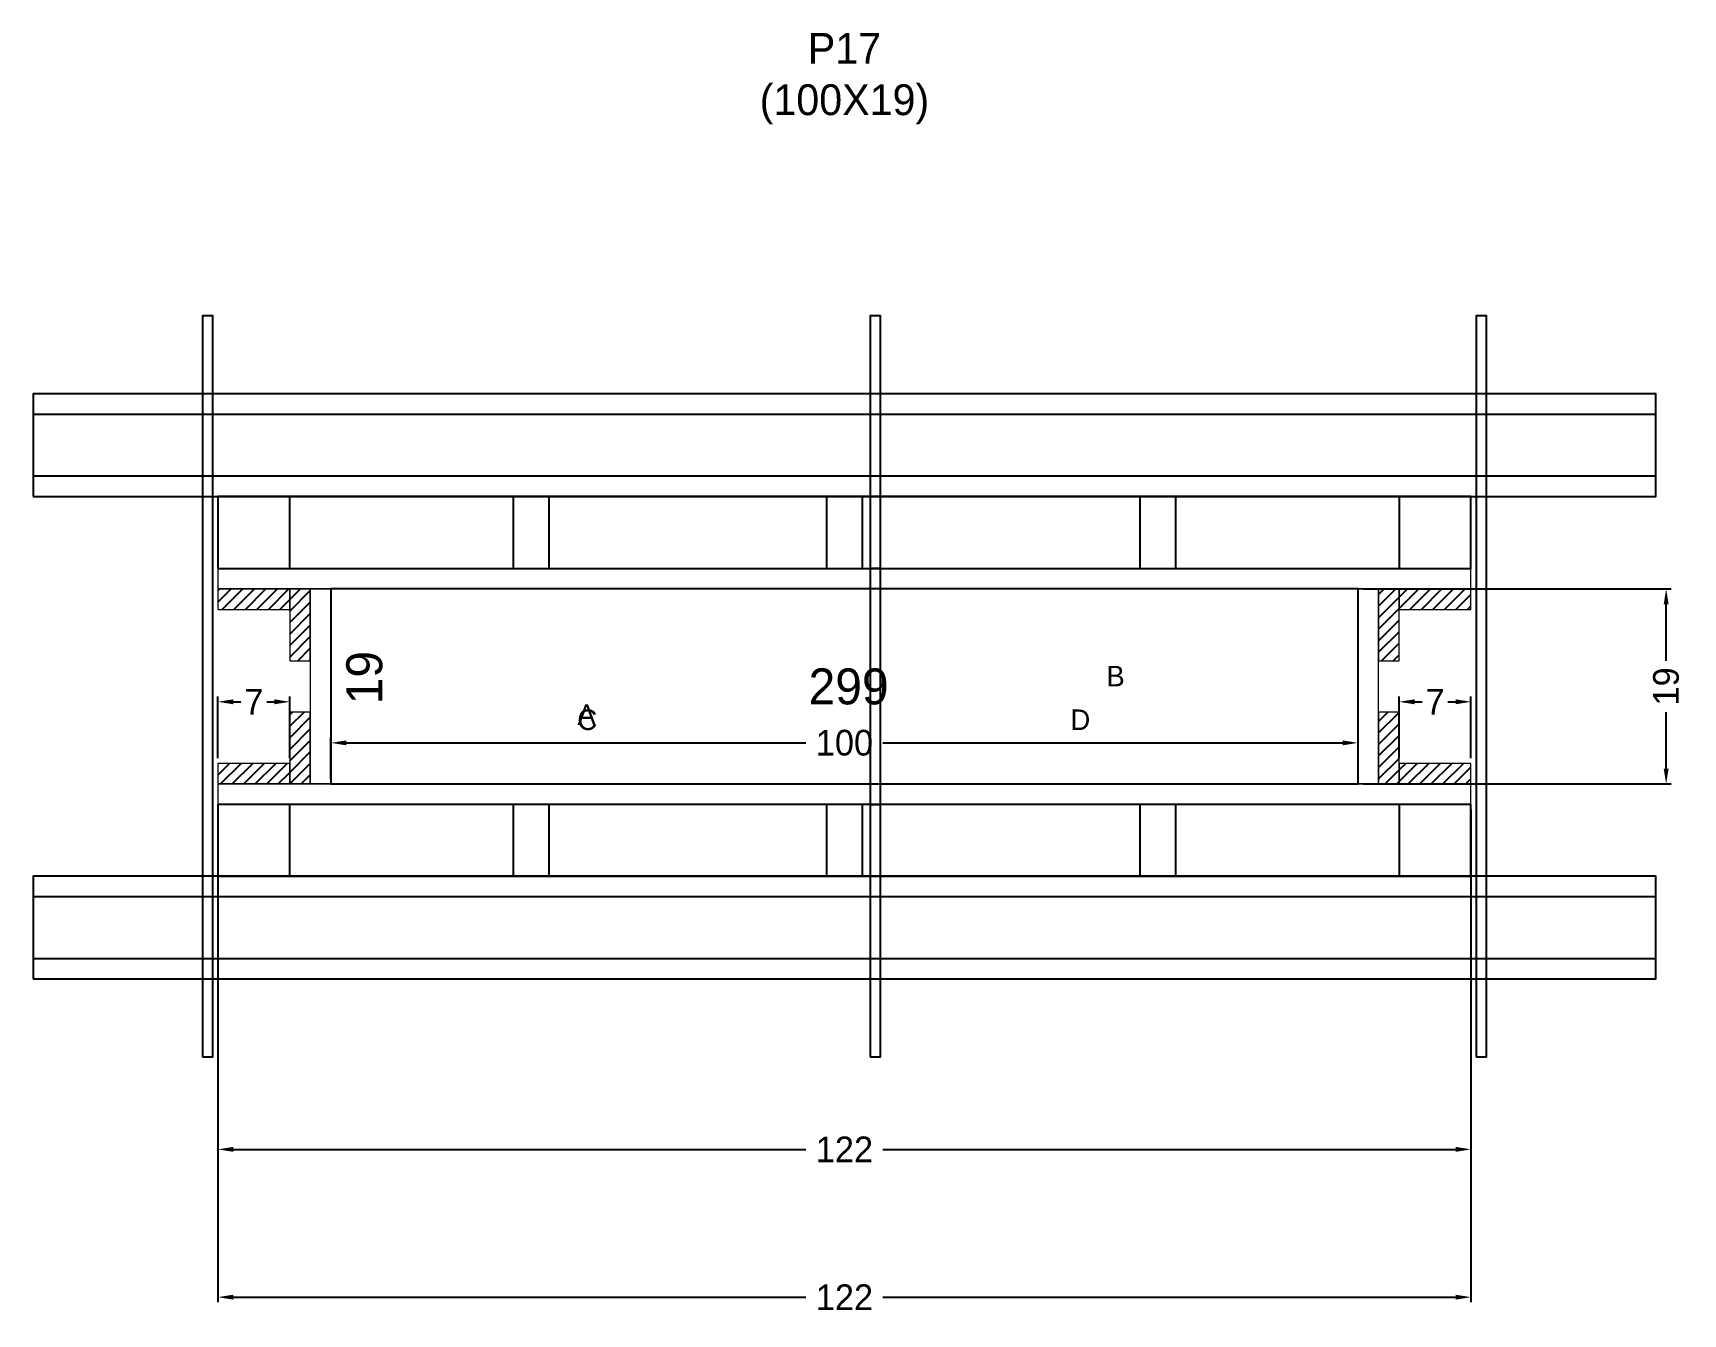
# Model space of a CAD drawing. Header units: centimetres. Extents: x -158 to 163, y 18 to 267.
import ezdxf

# ---------------------------------------------------------------- set-up
doc = ezdxf.new("R2010")
doc.units = ezdxf.units.CM
for name, color, linetype in [('CHAPA', 140, 'Continuous'), ('COTA', 241, 'Continuous'), ('Hachura', 251, 'Continuous'), ('Madeira', 30, 'Continuous'), ('NOMENCLATURA', 7, 'Continuous'), ('Painéis', 200, 'Continuous'), ('Perfil Metálico', 150, 'Continuous'), ('SARRAFO', 251, 'Continuous'), ('TEXTO_GERAL', 7, 'Continuous')]:
    doc.layers.add(name, color=color, linetype=linetype)
doc.dimstyles.new('cotax2', dxfattribs={"dimtxt": 2.5, "dimasz": 1.5, "dimexe": 0.5, "dimexo": 0.5, "dimgap": 0.5, "dimtad": 1, "dimcen": 2.5, "dimazin": 3, "dimtfac": 1, "dimtmove": 0, "dimatfit": 3})
pattern_1 = [(45, (0, 0), (-1.122532, 1.122532), [])]

# ---------------------------------------------------------------- blocks, each defined once
blk = doc.blocks.new('_CLOSEDFILLED')
at = {"color": 0, "linetype": 'BYBLOCK'}
blk.add_solid([(-1, 0.16), (0, 0), (-1, -0.16)], dxfattribs=at)
blk = doc.blocks.new('*D1')
for p, q in [((-122, 116), (-122, 20)), ((122, 116), (122, 20)), ((-119, 21), (-7.5, 21)), ((7.5, 21), (119, 21))]:
    blk.add_line(p, q)
at = {"layer": 'Defpoints'}
for p in [(-122, 117), (122, 117), (-122, 21)]:
    blk.add_point(p, dxfattribs=at)
at = {"layer": 'COTA', "xscale": 3, "yscale": 3, "rotation": 180}
blk.add_blockref('_CLOSEDFILLED', (-122, 21), dxfattribs=at)
at = {"layer": 'COTA', "xscale": 3, "yscale": 3}
blk.add_blockref('_CLOSEDFILLED', (122, 21), dxfattribs=at)
at = {"layer": 'COTA', "insert": (0, 21), "char_height": 5, "attachment_point": 5}
blk.add_mtext('122', dxfattribs=at)
blk = doc.blocks.new('*D2')
for p, q in [((-100, 122), (-100, 130)), ((-97, 129), (-7.5, 129)), ((7.5, 129), (97, 129)), ((100, 122), (100, 130))]:
    blk.add_line(p, q)
at = {"layer": 'Defpoints'}
for p in [(-100, 129), (-100, 121), (100, 121)]:
    blk.add_point(p, dxfattribs=at)
at = {"layer": 'COTA', "xscale": 3, "yscale": 3, "rotation": 180}
blk.add_blockref('_CLOSEDFILLED', (-100, 129), dxfattribs=at)
at = {"layer": 'COTA', "xscale": 3, "yscale": 3}
blk.add_blockref('_CLOSEDFILLED', (100, 129), dxfattribs=at)
at = {"layer": 'COTA', "insert": (0, 129), "char_height": 5, "attachment_point": 5}
blk.add_mtext('100', dxfattribs=at)
blk = doc.blocks.new('*D3')
for p, q in [((101, 159), (161, 159)), ((160, 145), (160, 156)), ((160, 124), (160, 135)), ((101, 121), (161, 121))]:
    blk.add_line(p, q)
at = {"layer": 'Defpoints'}
for p in [(100, 159), (100, 121), (160, 121)]:
    blk.add_point(p, dxfattribs=at)
at = {"layer": 'COTA', "xscale": 3, "yscale": 3}
for p, rotation in [((160, 159), 90), ((160, 121), -90.00000000000001)]:
    blk.add_blockref('_CLOSEDFILLED', p, dxfattribs=dict(at, rotation=rotation))
at = {"layer": 'COTA', "insert": (160, 140), "char_height": 5, "attachment_point": 5, "rotation": 90}
blk.add_mtext('19', dxfattribs=at)
blk = doc.blocks.new('*D4')
for p, q in [((-122, 126), (-122, 138)), ((-119, 137), (-117.5, 137)), ((-112.5, 137), (-111, 137)), ((-108, 126), (-108, 138))]:
    blk.add_line(p, q)
at = {"layer": 'Defpoints'}
for p in [(-122, 137), (-122, 125), (-108, 125)]:
    blk.add_point(p, dxfattribs=at)
at = {"layer": 'COTA', "xscale": 3, "yscale": 3, "rotation": 180}
blk.add_blockref('_CLOSEDFILLED', (-122, 137), dxfattribs=at)
at = {"layer": 'COTA', "xscale": 3, "yscale": 3}
blk.add_blockref('_CLOSEDFILLED', (-108, 137), dxfattribs=at)
at = {"layer": 'COTA', "insert": (-115, 137), "char_height": 5, "attachment_point": 5}
blk.add_mtext('7', dxfattribs=at)
blk = doc.blocks.new('*D5')
for p, q in [((108, 126), (108, 138)), ((111, 137), (112.5, 137)), ((117.5, 137), (119, 137)), ((122, 126), (122, 138))]:
    blk.add_line(p, q)
at = {"layer": 'Defpoints'}
for p in [(108, 137), (108, 125), (122, 125)]:
    blk.add_point(p, dxfattribs=at)
at = {"layer": 'COTA', "xscale": 3, "yscale": 3, "rotation": 180}
blk.add_blockref('_CLOSEDFILLED', (108, 137), dxfattribs=at)
at = {"layer": 'COTA', "xscale": 3, "yscale": 3}
blk.add_blockref('_CLOSEDFILLED', (122, 137), dxfattribs=at)
at = {"layer": 'COTA', "insert": (115, 137), "char_height": 5, "attachment_point": 5}
blk.add_mtext('7', dxfattribs=at)
blk = doc.blocks.new('*D6')
for p, q in [((-122, 78.8), (-122, 48.8)), ((122, 78.8), (122, 48.8)), ((-119, 49.8), (-7.5, 49.8)), ((7.5, 49.8), (119, 49.8))]:
    blk.add_line(p, q)
at = {"layer": 'Defpoints'}
for p in [(-122, 79.8), (122, 79.8), (-122, 49.8)]:
    blk.add_point(p, dxfattribs=at)
at = {"layer": 'COTA', "xscale": 3, "yscale": 3, "rotation": 180}
blk.add_blockref('_CLOSEDFILLED', (-122, 49.8), dxfattribs=at)
at = {"layer": 'COTA', "xscale": 3, "yscale": 3}
blk.add_blockref('_CLOSEDFILLED', (122, 49.8), dxfattribs=at)
at = {"layer": 'COTA', "insert": (0, 49.8), "char_height": 5, "attachment_point": 5}
blk.add_mtext('122', dxfattribs=at)

msp = doc.modelspace()

# ---------------------------------------------------------------- hatches: boundary and pattern name
at = {"layer": 'Hachura'}
h = msp.add_hatch(dxfattribs=at)
h.set_pattern_fill('ANSI31')
h.set_pattern_definition(pattern_1)
h.paths.add_polyline_path([(-122, 155), (-108, 155), (-108, 159), (-122, 159)])
h = msp.add_hatch(dxfattribs=at)
h.set_pattern_fill('ANSI31')
h.set_pattern_definition(pattern_1)
h.paths.add_polyline_path([(-108, 145), (-104, 145), (-104, 159), (-108, 159)])
h = msp.add_hatch(dxfattribs=at)
h.set_pattern_fill('ANSI31')
h.set_pattern_definition(pattern_1)
h.paths.add_polyline_path([(104, 145), (108, 145), (108, 159), (104, 159)])
h = msp.add_hatch(dxfattribs=at)
h.set_pattern_fill('ANSI31')
h.set_pattern_definition(pattern_1)
h.paths.add_polyline_path([(108, 155), (122, 155), (122, 159), (108, 159)])
h = msp.add_hatch(dxfattribs=at)
h.set_pattern_fill('ANSI31')
h.set_pattern_definition(pattern_1)
h.paths.add_polyline_path([(-108, 121), (-104, 121), (-104, 135), (-108, 135)])
h = msp.add_hatch(dxfattribs=at)
h.set_pattern_fill('ANSI31')
h.set_pattern_definition(pattern_1)
h.paths.add_polyline_path([(104, 121), (108, 121), (108, 135), (104, 135)])
h = msp.add_hatch(dxfattribs=at)
h.set_pattern_fill('ANSI31')
h.set_pattern_definition(pattern_1)
h.paths.add_polyline_path([(-122, 121), (-108, 121), (-108, 125), (-122, 125)])
h = msp.add_hatch(dxfattribs=at)
h.set_pattern_fill('ANSI31')
h.set_pattern_definition(pattern_1)
h.paths.add_polyline_path([(108, 121), (122, 121), (122, 125), (108, 125)])

# ---------------------------------------------------------------- linework, layer by layer
at = {"layer": 'CHAPA', "lineweight": 18}
for points in [[(-122, 159), (122, 159), (122, 163), (-122, 163)], [(-122, 159), (122, 159), (122, 163), (-122, 163)], [(-104, 121), (-100, 121), (-100, 159), (-104, 159)], [(-104, 121), (-100, 121), (-100, 159), (-104, 159)], [(100, 121), (104, 121), (104, 159), (100, 159)], [(100, 121), (104, 121), (104, 159), (100, 159)], [(-122, 117), (122, 117), (122, 121), (-122, 121)], [(-122, 117), (122, 117), (122, 121), (-122, 121)]]:
    msp.add_lwpolyline(points, close=True, dxfattribs=at)
at = {"layer": 'Hachura'}
for points in [[(-125, 67.8), (-123, 67.8), (-123, 212.2), (-125, 212.2)], [(5, 163), (7, 163), (7, 212.2), (5, 212.2)], [(123, 67.8), (125, 67.8), (125, 212.2), (123, 212.2)], [(5, 117), (7, 117), (7, 163), (5, 163)], [(5, 67.8), (7, 67.8), (7, 117), (5, 117)]]:
    msp.add_lwpolyline(points, close=True, dxfattribs=at)
at = {"layer": 'Madeira', "color": 126}
for points in [[(-122, 163), (122, 163), (122, 177), (-122, 177)], [(-122, 163), (-108, 163), (-108, 177), (-122, 177)], [(-64.5, 163), (-57.5, 163), (-57.5, 177), (-64.5, 177)], [(-3.5, 163), (3.5, 163), (3.5, 177), (-3.5, 177)], [(57.5, 163), (64.5, 163), (64.5, 177), (57.5, 177)], [(108, 163), (122, 163), (122, 177), (108, 177)], [(-122, 103), (122, 103), (122, 117), (-122, 117)], [(-122, 103), (-108, 103), (-108, 117), (-122, 117)], [(-64.5, 103), (-57.5, 103), (-57.5, 117), (-64.5, 117)], [(-3.5, 103), (3.5, 103), (3.5, 117), (-3.5, 117)], [(57.5, 103), (64.5, 103), (64.5, 117), (57.5, 117)], [(108, 103), (122, 103), (122, 117), (108, 117)]]:
    msp.add_lwpolyline(points, close=True, dxfattribs=at)
at = {"layer": 'Painéis'}
msp.add_lwpolyline([(-100, 121), (100, 121), (100, 159), (-100, 159)], close=True, dxfattribs=at)
at = {"layer": 'Perfil Metálico', "color": 224}
for points in [[(-158, 177), (158, 177), (158, 197), (-158, 197)], [(-158, 181), (158, 181), (158, 193), (-158, 193)], [(-158, 83), (158, 83), (158, 103), (-158, 103)], [(-158, 87), (158, 87), (158, 99), (-158, 99)]]:
    msp.add_lwpolyline(points, close=True, dxfattribs=at)
at = {"layer": 'SARRAFO', "color": 251, "lineweight": 13}
for points in [[(-122, 155), (-108, 155), (-108, 159), (-122, 159)], [(-108, 145), (-104, 145), (-104, 159), (-108, 159)], [(104, 145), (108, 145), (108, 159), (104, 159)], [(108, 155), (122, 155), (122, 159), (108, 159)], [(-108, 121), (-104, 121), (-104, 135), (-108, 135)], [(104, 121), (108, 121), (108, 135), (104, 135)], [(-122, 121), (-108, 121), (-108, 125), (-122, 125)], [(108, 121), (122, 121), (122, 125), (108, 125)]]:
    msp.add_lwpolyline(points, close=True, dxfattribs=at)

# ---------------------------------------------------------------- texts
at = {"layer": 'COTA'}
msp.add_text('19', height=7, rotation=90, dxfattribs=at).set_placement((-90, 136.5))
msp.add_text('299', height=7, dxfattribs=at).set_placement((-7, 136.5))
at = {"layer": 'NOMENCLATURA', "insert": (0, 249.5), "char_height": 6, "attachment_point": 8}
msp.add_mtext('P17\\P(100X19)', dxfattribs=at)
at = {"layer": 'TEXTO_GERAL'}
for s, p in [('B', (51, 140)), ('A', (-52, 132.5)), ('C', (-52, 131.5)), ('D', (44, 131.5))]:
    msp.add_text(s, height=4, dxfattribs=at).set_placement(p)

# ---------------------------------------------------------------- dimensions: what is measured, and where the dimension line sits
at = {"layer": 'COTA'}
dim = msp.add_linear_dim(base=(160, 121), p1=(100, 121), p2=(100, 159), angle=90, dimstyle='cotax2', dxfattribs=at)
dim.commit()
dim.dimension.update_dxf_attribs({"geometry": '*D3', "text_midpoint": (160, 140)})
for base, p1, p2, picture, middle in [((-122, 137), (-122, 125), (-108, 125), '*D4', (-115, 137)), ((108, 137), (108, 125), (122, 125), '*D5', (115, 137)), ((-100, 129), (-100, 121), (100, 121), '*D2', (0, 129)), ((-122, 21), (-122, 117), (122, 117), '*D1', (0, 21)), ((-122, 49.8), (-122, 79.8), (122, 79.8), '*D6', (0, 49.8))]:
    dim = msp.add_linear_dim(base=base, p1=p1, p2=p2, dimstyle='cotax2', dxfattribs=at)
    dim.commit()
    dim.dimension.update_dxf_attribs({"geometry": picture, "text_midpoint": middle})

doc.saveas('drawing.dxf')
